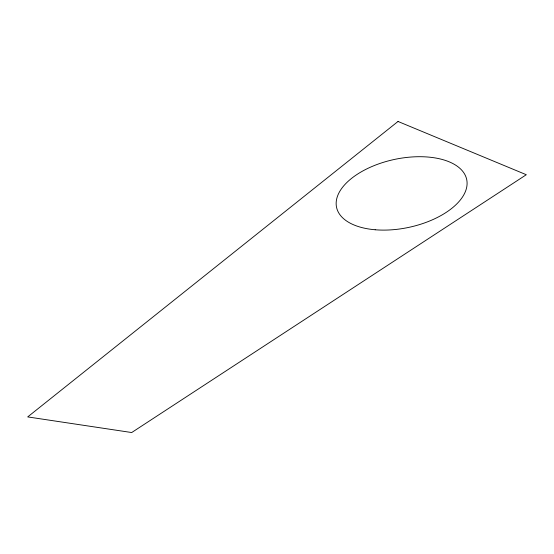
<?xml version="1.0" encoding="UTF-8"?>
<svg xmlns="http://www.w3.org/2000/svg" width="554" height="554" viewBox="0 0 554 554"><rect width="100%" height="100%" fill="white"/><g stroke="black" fill="none" stroke-linecap="round" stroke-linejoin="round"><path stroke-width="0.83" d="M398.021 121.465L27.7 416.913L131.7 432.536L526.3 174.718L398.021 121.465M375.169 229.765A66.542 34.722 -12.1 0 0 466.703 179.544A66.542 34.722 -12.1 0 0 362.981 170.874A66.542 34.722 -12.1 0 0 375.169 229.765"/></g></svg>
